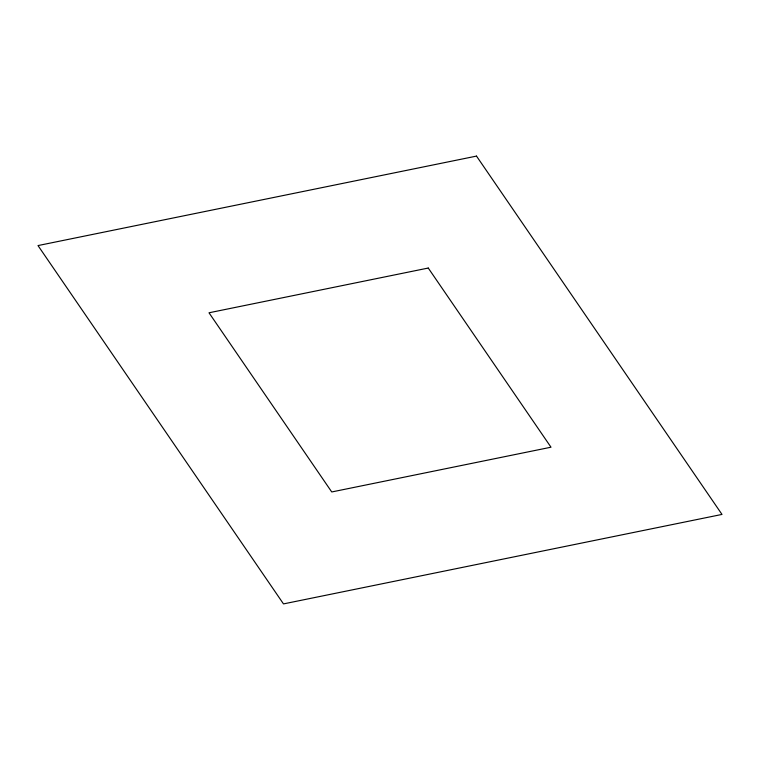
<?xml version="1.0" encoding="UTF-8"?>
<svg xmlns="http://www.w3.org/2000/svg" width="760" height="760" viewBox="0 0 760 760"><rect width="100%" height="100%" fill="white"/><g stroke="black" fill="none" stroke-linecap="round" stroke-linejoin="round"><path stroke-width="1.14" d="M476.51 156.094L38 245.575L283.49 603.906L722 514.425L476.51 156.094M428.26 268.042L209 312.787L331.74 491.957L551 447.212L428.26 268.042"/></g></svg>
